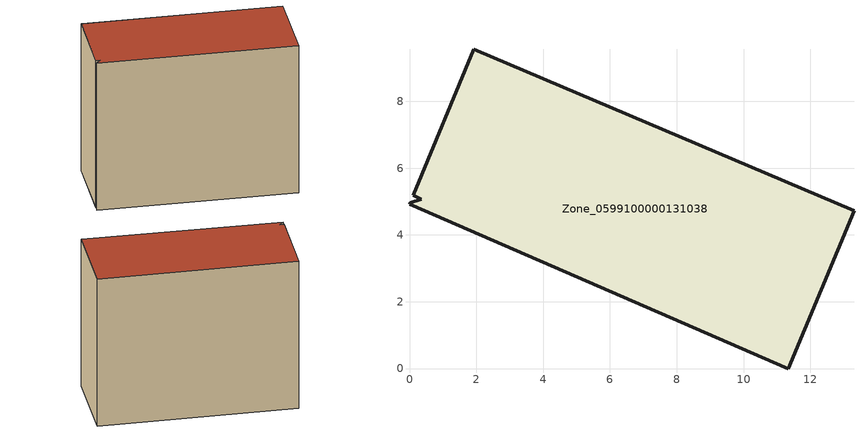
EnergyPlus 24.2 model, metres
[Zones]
Zone_0599100000131038
 floor ground (C_G): 0.11,5.18 1.93,9.55 13.3,4.73 11.33,0 0,4.91 0.02,4.97 0.35,5.07 z0
 wall outside (C_F): 11.33,0 13.3,4.73 1.93,9.55 0.11,5.18 0.35,5.07 0.02,4.97 0,4.91 11.33,0 z0:10.07
 roof outside (C_R): 1.93,9.55 0.11,5.18 0.35,5.07 0.02,4.97 0,4.91 11.33,0 13.3,4.73 z10.07
[BUILDING]
Pand.0599100000131038: North Axis=0; Terrain=City; Loads Convergence Tolerance Value=0.04; Temperature Convergence Tolerance Value=0.4; Solar Distribution=FullExterior; Maximum Number of Warmup Days=25; Minimum Number of Warmup Days=1
[Site:Location]
Rotterdam.The.Hague.AP_ZH_NLD Design_Conditions: Latitude=51.96; Longitude=4.45; Time Zone=1; Elevation=-4.5
[SITE:GROUNDTEMPERATURE:BUILDINGSURFACE]
18, 18, 18, 18, 18, 18, 18, 18, 18, 18, 18, 18
[MATERIAL] Thermal Absorptance=0.9; Solar Absorptance=0.7; Visible Absorptance=0.7
Name | Roughness | Thickness | Conductivity | Density | Specific Heat
G.TI.1946 | MediumSmooth | 0.15 | 1 | 540 | 1210
F.TI.1946 | Rough | 0.3 | 0.857143 | 1920 | 840
R.TI.1946 | MediumRough | 0.2 | 0.1 | 1500 | 1000
[CONSTRUCTION]
C_G: G.TI.1946
C_F: F.TI.1946
C_R: R.TI.1946
[ZONE]
Zone_0599100000131038: Type=1; Multiplier=1; Ceiling Height=Autocalculate; Volume=Autocalculate; Floor Area=autocalculate; Part of Total Floor Area=Yes
[ZONEINFILTRATION:DESIGNFLOWRATE]
Infil_Zone_0599100000131038: Zone or ZoneList or Space or SpaceList=Zone_0599100000131038; Schedule=AlwaysOn; Design Flow Rate Calculation Method=Flow/Area; Flow Rate per Floor Area=0.003; Constant Term Coefficient=1; Temperature Term Coefficient=0; Velocity Term Coefficient=0; Velocity Squared Term Coefficient=0
[HVACTEMPLATE:ZONE:IDEALLOADSAIRSYSTEM]
Zone_0599100000131038: Maximum Heating Supply Air Temperature=50; Minimum Cooling Supply Air Temperature=13; Maximum Heating Supply Air Humidity Ratio=0.0156; Minimum Cooling Supply Air Humidity Ratio=0.0077; Heating Limit=NoLimit; Cooling Limit=NoLimit; Dehumidification Control Type=ConstantSensibleHeatRatio; Cooling Sensible Heat Ratio=0.7; Dehumidification Setpoint=60; Humidification Control Type=None; Humidification Setpoint=30; Outdoor Air Method=None; Outdoor Air Flow Rate per Person=0.00944; Outdoor Air Flow Rate per Zone Floor Area=0; Outdoor Air Flow Rate per Zone=0; Demand Controlled Ventilation Type=None; Outdoor Air Economizer Type=NoEconomizer; Heat Recovery Type=None; Sensible Heat Recovery Effectiveness=0.7; Latent Heat Recovery Effectiveness=0.65
[ZONECONTROL:THERMOSTAT]
ThermostatControl_Zone_0599100000131038: Zone or ZoneList=Zone_0599100000131038; Control Type Schedule=DualSetpointControlType; Control 1=Thermostat_Zone_0599100000131038; Temperature Difference Between Cutout And Setpoint=0
[THERMOSTATSETPOINT:DUALSETPOINT]
Thermostat_Zone_0599100000131038: Heating Setpoint Temperature Schedule=HeatingSetpoint_Zone_0599100000131038; Cooling Setpoint Temperature Schedule=CoolingSetpoint_Zone_0599100000131038
[SCHEDULE:COMPACT]
HeatingSetpoint_Zone_0599100000131038: Through: 12/31, For: AllDays, Until: 24:00, 21
CoolingSetpoint_Zone_0599100000131038: Through: 12/31, For: AllDays, Until: 24:00, 24
DualSetpointControlType: Through: 12/31, For: AllDays, Until: 24:00, 4
AlwaysOn: Through: 12/31, For: AllDays, Until: 24:00, 1
